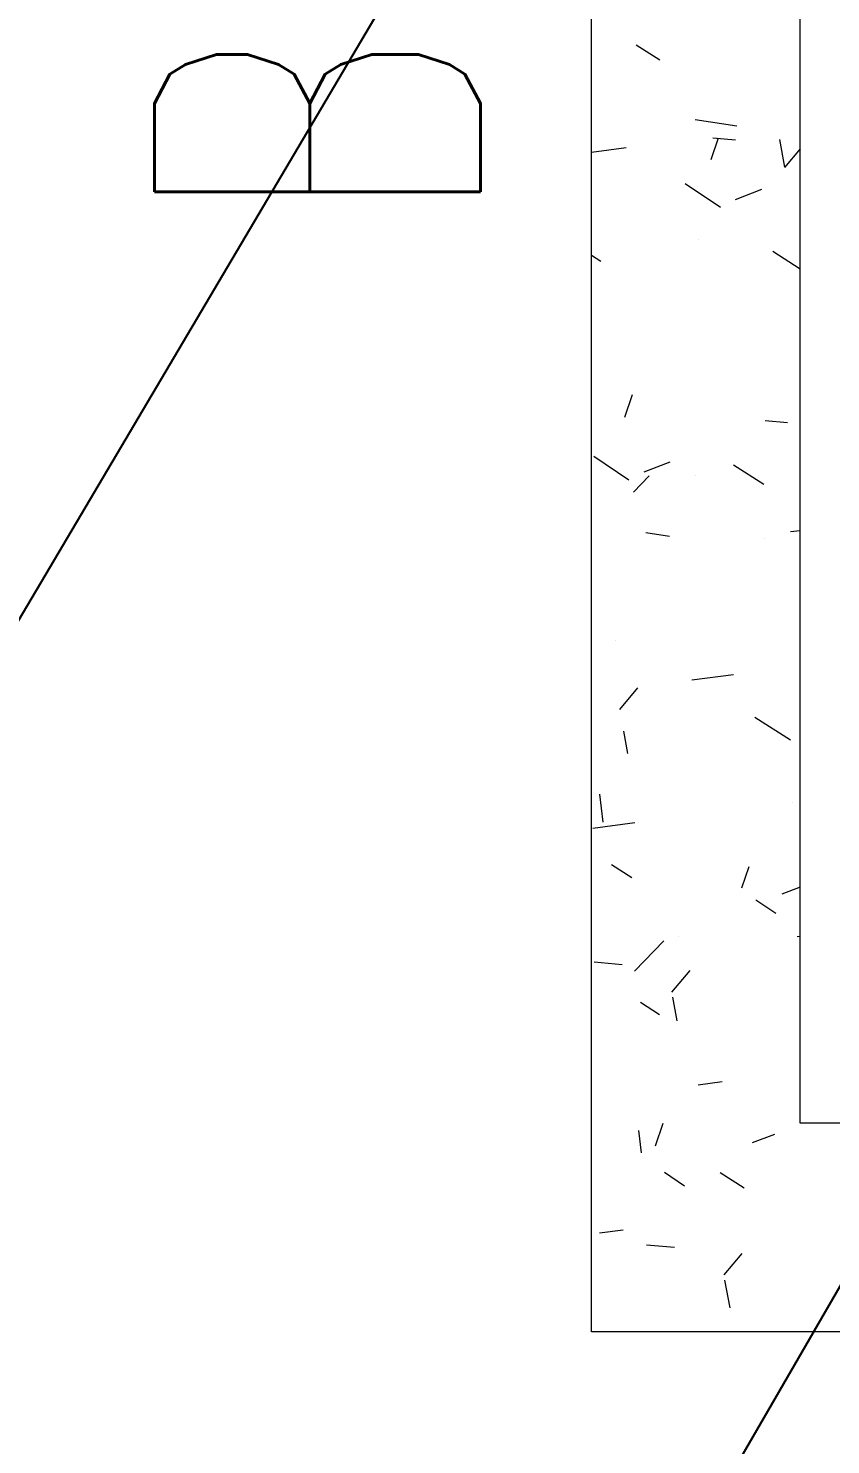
# Model space of a CAD drawing. Header units: inches. Extents: x 6 to 183294, y -48183 to 78918.
# Drawn here: x 113382 to 114151, y -16896 to -15539 of the extents above; entities that cross this region are included whole.
import ezdxf
from ezdxf.enums import TextEntityAlignment as Align

# ---------------------------------------------------------------- set-up
doc = ezdxf.new("R2010")
doc.units = ezdxf.units.IN
doc.header["$MEASUREMENT"] = 0
doc.layers.add('S-BEAM NO', color=3, linetype='Continuous')
doc.layers.add('S-COLUMN HATCH', color=8, linetype='Continuous')
doc.layers.add('Substation', color=7, linetype='Continuous', lineweight=0)
doc.styles.add('ROMANS', font='simplex.shx', dxfattribs={"width": 0.7})

# ---------------------------------------------------------------- blocks, each defined once
blk = doc.blocks.new('JHJ')
at = {"layer": 'S-COLUMN HATCH'}
h = blk.add_hatch(dxfattribs=at)
h.set_pattern_fill('ANSI31', color=8, scale=700, angle=180, style=0)
h.set_pattern_definition([(225, (-3787172.77, 1101831.04), (61.8718434, -61.8718434), [])])
h.paths.add_polyline_path([(80810.3, 27270.3), (80810.3, 27520.2), (83544.7, 27520.2), (83774.7, 27520.2), (86127.4, 27520.2), (86357.4, 27520.2), (88867.4, 27520.3), (89023.9, 27520.3, 0.005051), (89090.1, 27527.2, 0.368122), (92003.1, 30653.5), (92023.1, 31273.6), (92023.1, 30564.1), (92253, 30556, -0.016263), (92228.9, 30326, -0.348446), (89023.9, 27270.3), (83619, 27270.2), (83319, 27270.2), (80810.3, 27270.3)])
at = {"color": 8}
for p, q in [((81714.4, 30570.3, -391289.2), (79939.8, 27570.3, -391289.2)), ((82855.4, 30570.3, -391289.2), (81092.4, 27520.2, -391289.2))]:
    blk.add_line(p, q, dxfattribs=at)
at = {"layer": 'S-BEAM NO', "color": 8, "style": 'ROMANS', "width": 0.7}
blk.add_text('B86(INV.)', height=312.5, rotation=90, dxfattribs=at).set_placement((81352, 30535.3, 3906.8), align=Align.MIDDLE_CENTER)

msp = doc.modelspace()

# ---------------------------------------------------------------- linework, layer by layer
at = {"layer": 'Substation', "color": 8, "lineweight": 0}
for p, q in [((113921.601, -16788.01, -7.519), (113921.601, -13288.01, -7.519)), ((113987.006, -15569.97, -96710.223), (113964.235, -15555.463, -96710.223)), ((113921.601, -15592.274, -96710.223), (113921.601, -15592.274, -96710.223)), ((113921.601, -15592.274, -96710.223), (113921.601, -15592.274, -96710.223)), ((113921.601, -15592.274, -96710.223), (113921.601, -15592.274, -96710.223)), ((114121.601, -15602.672, -96710.223), (114121.601, -15602.672, -96710.223)), ((114121.601, -15602.672, -96710.223), (114121.601, -15602.672, -96710.223)), ((114121.601, -15602.672, -96710.223), (114121.601, -15602.672, -96710.223)), ((114121.601, -15602.672, -96710.223), (114121.601, -15602.672, -96710.223)), ((114121.601, -15602.672, -96710.223), (114121.601, -15602.672, -96710.223)), ((114121.601, -15602.672, -96710.223), (114121.601, -15602.672, -96710.223)), ((114121.601, -15602.672, -96710.223), (114121.601, -15602.672, -96710.223)), ((114121.601, -15602.672, -96710.223), (114121.601, -15602.672, -96710.223)), ((114121.601, -15602.672, -96710.223), (114121.601, -15602.672, -96710.223)), ((114060.757, -15633.287, -96710.223), (114020.736, -15627.08, -96710.223)), ((113921.601, -15642.612, -96710.223), (113921.601, -15642.612, -96710.223)), ((113921.601, -15642.612, -96710.223), (113921.601, -15642.612, -96710.223)), ((113921.601, -15642.612, -96710.223), (113921.601, -15642.612, -96710.223)), ((113921.601, -15642.612, -96710.223), (113921.601, -15642.612, -96710.223)), ((113921.601, -15642.612, -96710.223), (113921.601, -15642.612, -96710.223)), ((113921.601, -15642.612, -96710.223), (113921.601, -15642.612, -96710.223)), ((113921.601, -15642.612, -96710.223), (113921.601, -15642.612, -96710.223)), ((113921.601, -15642.612, -96710.223), (113921.601, -15642.612, -96710.223)), ((113921.601, -15642.612, -96710.223), (113921.601, -15642.612, -96710.223)), ((113921.601, -15647.824, -96710.223), (113921.601, -15647.824, -96710.223)), ((113921.601, -15647.824, -96710.223), (113921.601, -15647.824, -96710.223)), ((113921.601, -15647.824, -96710.223), (113921.601, -15647.824, -96710.223)), ((113954.704, -15654.003, -96710.223), (113921.601, -15658.361, -96710.223)), ((114042.873, -15644.784, -96710.223), (114036.002, -15665.262, -96710.223)), ((114059.399, -15646.512, -96710.223), (114037.881, -15644.629, -96710.223)), ((114101.605, -15645.776, -96710.223), (114106.503, -15672.328, -96710.223)), ((113921.601, -15658.361, -96710.223), (113921.601, -15658.361, -96710.223)), ((113921.601, -15658.361, -96710.223), (113921.601, -15658.361, -96710.223)), ((113921.601, -15658.361, -96710.223), (113921.601, -15658.361, -96710.223)), ((113921.601, -15658.361, -96710.223), (113921.601, -15658.361, -96710.223)), ((113921.601, -15658.361, -96710.223), (113921.601, -15658.361, -96710.223)), ((113921.601, -15658.361, -96710.223), (113921.601, -15658.361, -96710.223)), ((114121.601, -15654.962, -96710.223), (114106.597, -15672.843, -96710.223)), ((114044.996, -15711.077, -96710.223), (114011.42, -15688.43, -96710.223)), ((114084.296, -15693.914, -96710.223), (114059.09, -15703.59, -96710.223)), ((113921.601, -15708.757, -96710.223), (113921.601, -15708.757, -96710.223)), ((113921.601, -15708.757, -96710.223), (113921.601, -15708.757, -96710.223)), ((113921.601, -15708.757, -96710.223), (113921.601, -15708.757, -96710.223)), ((114024.086, -15741.735, -96710.223), (114024.086, -15741.735, -96710.223)), ((113930.565, -15762.633, -96710.223), (113921.601, -15756.922, -96710.223)), ((113921.601, -15756.922, -96710.223), (113921.601, -15756.922, -96710.223)), ((113921.601, -15756.922, -96710.223), (113921.601, -15756.922, -96710.223)), ((113921.601, -15756.922, -96710.223), (113921.601, -15756.922, -96710.223)), ((113921.601, -15756.922, -96710.223), (113921.601, -15756.922, -96710.223)), ((113921.601, -15756.922, -96710.223), (113921.601, -15756.922, -96710.223)), ((113921.601, -15756.922, -96710.223), (113921.601, -15756.922, -96710.223)), ((113921.601, -15756.922, -96710.223), (113921.601, -15756.922, -96710.223)), ((113921.601, -15756.922, -96710.223), (113921.601, -15756.922, -96710.223)), ((113921.601, -15756.922, -96710.223), (113921.601, -15756.922, -96710.223)), ((114121.601, -15770.026, -96710.223), (114095.415, -15753.344, -96710.223)), ((113921.601, -15787.881, -96710.223), (113921.601, -15787.881, -96710.223)), ((113921.601, -15787.881, -96710.223), (113921.601, -15787.881, -96710.223)), ((113921.601, -15787.881, -96710.223), (113921.601, -15787.881, -96710.223)), ((113921.601, -15787.881, -96710.223), (113921.601, -15787.881, -96710.223)), ((113921.601, -15787.881, -96710.223), (113921.601, -15787.881, -96710.223)), ((113921.601, -15787.881, -96710.223), (113921.601, -15787.881, -96710.223)), ((113921.601, -15825.24, -96710.223), (113921.601, -15825.24, -96710.223)), ((113921.601, -15825.24, -96710.223), (113921.601, -15825.24, -96710.223)), ((113921.601, -15825.24, -96710.223), (113921.601, -15825.24, -96710.223)), ((114121.601, -15831.09, -96710.223), (114121.601, -15831.09, -96710.223)), ((114121.601, -15831.09, -96710.223), (114121.601, -15831.09, -96710.223)), ((114121.601, -15831.09, -96710.223), (114121.601, -15831.09, -96710.223)), ((114121.601, -15831.09, -96710.223), (114121.601, -15831.09, -96710.223)), ((114121.601, -15831.09, -96710.223), (114121.601, -15831.09, -96710.223)), ((114121.601, -15831.09, -96710.223), (114121.601, -15831.09, -96710.223)), ((114121.601, -15831.09, -96710.223), (114121.601, -15831.09, -96710.223)), ((114121.601, -15831.09, -96710.223), (114121.601, -15831.09, -96710.223)), ((113921.601, -15871.232, -96710.223), (113921.601, -15871.232, -96710.223)), ((113921.601, -15871.232, -96710.223), (113921.601, -15871.232, -96710.223)), ((113921.601, -15871.232, -96710.223), (113921.601, -15871.232, -96710.223)), ((113921.601, -15871.232, -96710.223), (113921.601, -15871.232, -96710.223)), ((113921.601, -15871.232, -96710.223), (113921.601, -15871.232, -96710.223)), ((113921.601, -15871.232, -96710.223), (113921.601, -15871.232, -96710.223)), ((113921.601, -15871.232, -96710.223), (113921.601, -15871.232, -96710.223)), ((113921.601, -15871.232, -96710.223), (113921.601, -15871.232, -96710.223)), ((113921.601, -15871.232, -96710.223), (113921.601, -15871.232, -96710.223)), ((113921.601, -15876.243, -96710.223), (113921.601, -15876.243, -96710.223)), ((113921.601, -15876.243, -96710.223), (113921.601, -15876.243, -96710.223)), ((113921.601, -15876.243, -96710.223), (113921.601, -15876.243, -96710.223)), ((113921.601, -15876.243, -96710.223), (113921.601, -15876.243, -96710.223)), ((113960.419, -15890.52, -96710.223), (113953.12, -15912.274, -96710.223)), ((113921.601, -15917.401, -96710.223), (113921.601, -15917.401, -96710.223)), ((113921.601, -15917.401, -96710.223), (113921.601, -15917.401, -96710.223)), ((113921.601, -15917.401, -96710.223), (113921.601, -15917.401, -96710.223)), ((113921.601, -15917.401, -96710.223), (113921.601, -15917.401, -96710.223)), ((113921.601, -15917.401, -96710.223), (113921.601, -15917.401, -96710.223)), ((113921.601, -15917.401, -96710.223), (113921.601, -15917.401, -96710.223)), ((114109.35, -15917.301, -96710.223), (114087.832, -15915.419, -96710.223)), ((113921.601, -15941.723, -96710.223), (113921.601, -15941.723, -96710.223)), ((113921.601, -15941.723, -96710.223), (113921.601, -15941.723, -96710.223)), ((113921.601, -15941.723, -96710.223), (113921.601, -15941.723, -96710.223)), ((113957.402, -15972.131, -96710.223), (113923.826, -15949.484, -96710.223)), ((113996.703, -15954.968, -96710.223), (113971.496, -15964.644, -96710.223)), ((114086.74, -15976.437, -96710.223), (114057.711, -15957.944, -96710.223)), ((113976.761, -15967.952, -96710.223), (113961.807, -15983.538, -96710.223)), ((114021.167, -15967.478, -96710.223), (114021.167, -15967.478, -96710.223)), ((113921.601, -15985.542, -96710.223), (113921.601, -15985.542, -96710.223)), ((113921.601, -15985.542, -96710.223), (113921.601, -15985.542, -96710.223)), ((113921.601, -15985.542, -96710.223), (113921.601, -15985.542, -96710.223)), ((113921.601, -15985.542, -96710.223), (113921.601, -15985.542, -96710.223)), ((113921.601, -15985.542, -96710.223), (113921.601, -15985.542, -96710.223)), ((113921.601, -15985.542, -96710.223), (113921.601, -15985.542, -96710.223)), ((113921.601, -15985.542, -96710.223), (113921.601, -15985.542, -96710.223)), ((113921.601, -15985.542, -96710.223), (113921.601, -15985.542, -96710.223)), ((113921.601, -15985.542, -96710.223), (113921.601, -15985.542, -96710.223)), ((113996.384, -16026.171, -96710.223), (113973.708, -16022.654, -96710.223)), ((114087.522, -16028.282, -96710.223), (114087.522, -16028.282, -96710.223)), ((114121.601, -16020.59, -96710.223), (114112.278, -16021.818, -96710.223)), ((113921.601, -16046.921, -96710.223), (113921.601, -16046.921, -96710.223)), ((113921.601, -16046.921, -96710.223), (113921.601, -16046.921, -96710.223)), ((113921.601, -16046.921, -96710.223), (113921.601, -16046.921, -96710.223)), ((113921.601, -16046.921, -96710.223), (113921.601, -16046.921, -96710.223)), ((113921.601, -16046.921, -96710.223), (113921.601, -16046.921, -96710.223)), ((113921.601, -16046.921, -96710.223), (113921.601, -16046.921, -96710.223)), ((113921.601, -16058.205, -96710.223), (113921.601, -16058.205, -96710.223)), ((113921.601, -16058.205, -96710.223), (113921.601, -16058.205, -96710.223)), ((113921.601, -16058.205, -96710.223), (113921.601, -16058.205, -96710.223)), ((114121.601, -16059.509, -96710.223), (114121.601, -16059.509, -96710.223)), ((114121.601, -16059.509, -96710.223), (114121.601, -16059.509, -96710.223)), ((114121.601, -16059.509, -96710.223), (114121.601, -16059.509, -96710.223)), ((114121.601, -16059.509, -96710.223), (114121.601, -16059.509, -96710.223)), ((114121.601, -16059.509, -96710.223), (114121.601, -16059.509, -96710.223)), ((114121.601, -16059.509, -96710.223), (114121.601, -16059.509, -96710.223)), ((113921.601, -16099.852, -96710.223), (113921.601, -16099.852, -96710.223)), ((113921.601, -16099.852, -96710.223), (113921.601, -16099.852, -96710.223)), ((113921.601, -16099.852, -96710.223), (113921.601, -16099.852, -96710.223)), ((113921.601, -16099.852, -96710.223), (113921.601, -16099.852, -96710.223)), ((113921.601, -16099.852, -96710.223), (113921.601, -16099.852, -96710.223)), ((113921.601, -16099.852, -96710.223), (113921.601, -16099.852, -96710.223)), ((113921.601, -16099.852, -96710.223), (113921.601, -16099.852, -96710.223)), ((113921.601, -16099.852, -96710.223), (113921.601, -16099.852, -96710.223)), ((113921.601, -16099.852, -96710.223), (113921.601, -16099.852, -96710.223)), ((113921.601, -16104.662, -96710.223), (113921.601, -16104.662, -96710.223)), ((113921.601, -16104.662, -96710.223), (113921.601, -16104.662, -96710.223)), ((113921.601, -16104.662, -96710.223), (113921.601, -16104.662, -96710.223)), ((113921.601, -16104.662, -96710.223), (113921.601, -16104.662, -96710.223)), ((113921.601, -16104.662, -96710.223), (113921.601, -16104.662, -96710.223)), ((113921.601, -16104.662, -96710.223), (113921.601, -16104.662, -96710.223)), ((113944.593, -16125.73, -96710.223), (113944.593, -16125.73, -96710.223)), ((114057.726, -16158.52, -96710.223), (114017.573, -16163.806, -96710.223)), ((113921.601, -16174.688, -96710.223), (113921.601, -16174.688, -96710.223)), ((113921.601, -16174.688, -96710.223), (113921.601, -16174.688, -96710.223)), ((113921.601, -16174.688, -96710.223), (113921.601, -16174.688, -96710.223)), ((113921.601, -16176.441, -96710.223), (113921.601, -16176.441, -96710.223)), ((113921.601, -16176.441, -96710.223), (113921.601, -16176.441, -96710.223)), ((113921.601, -16176.441, -96710.223), (113921.601, -16176.441, -96710.223)), ((113921.601, -16176.441, -96710.223), (113921.601, -16176.441, -96710.223)), ((113921.601, -16176.441, -96710.223), (113921.601, -16176.441, -96710.223)), ((113921.601, -16176.441, -96710.223), (113921.601, -16176.441, -96710.223)), ((113965.64, -16171.147, -96710.223), (113948.285, -16191.83, -96710.223)), ((114112.276, -16221.325, -96710.223), (114078.119, -16199.565, -96710.223)), ((113921.601, -16214.162, -96710.223), (113921.601, -16214.162, -96710.223)), ((113921.601, -16214.162, -96710.223), (113921.601, -16214.162, -96710.223)), ((113921.601, -16214.162, -96710.223), (113921.601, -16214.162, -96710.223)), ((113921.601, -16214.162, -96710.223), (113921.601, -16214.162, -96710.223)), ((113921.601, -16214.162, -96710.223), (113921.601, -16214.162, -96710.223)), ((113921.601, -16214.162, -96710.223), (113921.601, -16214.162, -96710.223)), ((113921.601, -16214.162, -96710.223), (113921.601, -16214.162, -96710.223)), ((113921.601, -16214.162, -96710.223), (113921.601, -16214.162, -96710.223)), ((113921.601, -16214.162, -96710.223), (113921.601, -16214.162, -96710.223)), ((113952.116, -16212.599, -96710.223), (113956.035, -16233.841, -96710.223)), ((113929.147, -16273.069, -96710.223), (113932.267, -16299.888, -96710.223)), ((113921.601, -16291.171, -96710.223), (113921.601, -16291.171, -96710.223)), ((113921.601, -16291.171, -96710.223), (113921.601, -16291.171, -96710.223)), ((113921.601, -16291.171, -96710.223), (113921.601, -16291.171, -96710.223)), ((114113.666, -16280.657, -96710.223), (114113.666, -16280.657, -96710.223)), ((114121.601, -16287.928, -96710.223), (114121.601, -16287.928, -96710.223)), ((114121.601, -16287.928, -96710.223), (114121.601, -16287.928, -96710.223)), ((114121.601, -16287.928, -96710.223), (114121.601, -16287.928, -96710.223)), ((114121.601, -16287.928, -96710.223), (114121.601, -16287.928, -96710.223)), ((113963.021, -16300.508, -96710.223), (113922.868, -16305.794, -96710.223)), ((113921.601, -16305.961, -96710.223), (113921.601, -16305.961, -96710.223)), ((113921.601, -16305.961, -96710.223), (113921.601, -16305.961, -96710.223)), ((113921.601, -16305.961, -96710.223), (113921.601, -16305.961, -96710.223)), ((113921.601, -16305.961, -96710.223), (113921.601, -16305.961, -96710.223)), ((113921.601, -16305.961, -96710.223), (113921.601, -16305.961, -96710.223)), ((113921.601, -16305.961, -96710.223), (113921.601, -16305.961, -96710.223)), ((113921.601, -16328.472, -96710.223), (113921.601, -16328.472, -96710.223)), ((113921.601, -16328.472, -96710.223), (113921.601, -16328.472, -96710.223)), ((113921.601, -16328.472, -96710.223), (113921.601, -16328.472, -96710.223)), ((113921.601, -16328.472, -96710.223), (113921.601, -16328.472, -96710.223)), ((113921.601, -16328.472, -96710.223), (113921.601, -16328.472, -96710.223)), ((113921.601, -16328.472, -96710.223), (113921.601, -16328.472, -96710.223)), ((113921.601, -16328.472, -96710.223), (113921.601, -16328.472, -96710.223)), ((113921.601, -16328.472, -96710.223), (113921.601, -16328.472, -96710.223)), ((113921.601, -16328.472, -96710.223), (113921.601, -16328.472, -96710.223)), ((113921.601, -16333.081, -96710.223), (113921.601, -16333.081, -96710.223)), ((113921.601, -16333.081, -96710.223), (113921.601, -16333.081, -96710.223)), ((113921.601, -16333.081, -96710.223), (113921.601, -16333.081, -96710.223)), ((113921.601, -16333.081, -96710.223), (113921.601, -16333.081, -96710.223)), ((113921.601, -16333.081, -96710.223), (113921.601, -16333.081, -96710.223)), ((113921.601, -16333.081, -96710.223), (113921.601, -16333.081, -96710.223)), ((113921.601, -16333.081, -96710.223), (113921.601, -16333.081, -96710.223)), ((113921.601, -16333.081, -96710.223), (113921.601, -16333.081, -96710.223)), ((113960.159, -16353.035, -96710.223), (113940.806, -16340.706, -96710.223)), ((114072.239, -16342.632, -96710.223), (114065.368, -16363.11, -96710.223)), ((114121.601, -16361.884, -96710.223), (114103.831, -16368.705, -96710.223)), ((114098.091, -16387.163, -96710.223), (114079.067, -16374.332, -96710.223)), ((113921.601, -16407.654, -96710.223), (113921.601, -16407.654, -96710.223)), ((113921.601, -16407.654, -96710.223), (113921.601, -16407.654, -96710.223)), ((113921.601, -16407.654, -96710.223), (113921.601, -16407.654, -96710.223)), ((113990.871, -16413.259, -96710.223), (113962.831, -16442.483, -96710.223)), ((114005.109, -16409.602, -96710.223), (114005.109, -16409.602, -96710.223)), ((114121.601, -16409.151, -96710.223), (114118.568, -16409.55, -96710.223)), ((113921.601, -16435.481, -96710.223), (113921.601, -16435.481, -96710.223)), ((113921.601, -16435.481, -96710.223), (113921.601, -16435.481, -96710.223)), ((113921.601, -16435.481, -96710.223), (113921.601, -16435.481, -96710.223)), ((113921.601, -16435.481, -96710.223), (113921.601, -16435.481, -96710.223)), ((113921.601, -16435.481, -96710.223), (113921.601, -16435.481, -96710.223)), ((113921.601, -16435.481, -96710.223), (113921.601, -16435.481, -96710.223)), ((113951.037, -16436.289, -96710.223), (113924.14, -16433.936, -96710.223)), ((113921.601, -16442.781, -96710.223), (113921.601, -16442.781, -96710.223)), ((113921.601, -16442.781, -96710.223), (113921.601, -16442.781, -96710.223)), ((113921.601, -16442.781, -96710.223), (113921.601, -16442.781, -96710.223)), ((113921.601, -16442.781, -96710.223), (113921.601, -16442.781, -96710.223)), ((113921.601, -16442.781, -96710.223), (113921.601, -16442.781, -96710.223)), ((113921.601, -16442.781, -96710.223), (113921.601, -16442.781, -96710.223)), ((113921.601, -16442.781, -96710.223), (113921.601, -16442.781, -96710.223)), ((113921.601, -16442.781, -96710.223), (113921.601, -16442.781, -96710.223)), ((113921.601, -16442.781, -96710.223), (113921.601, -16442.781, -96710.223)), ((114015.59, -16441.936, -96710.223), (113998.235, -16462.62, -96710.223)), ((113999.136, -16467.499, -96710.223), (114003.298, -16490.064, -96710.223)), ((113986.59, -16484.184, -96710.223), (113968.372, -16472.578, -96710.223)), ((114121.601, -16516.347, -96710.223), (114121.601, -16516.347, -96710.223)), ((114121.601, -16516.347, -96710.223), (114121.601, -16516.347, -96710.223)), ((114121.601, -16516.347, -96710.223), (114121.601, -16516.347, -96710.223)), ((113921.601, -16524.137, -96710.223), (113921.601, -16524.137, -96710.223)), ((113921.601, -16524.137, -96710.223), (113921.601, -16524.137, -96710.223)), ((113921.601, -16524.137, -96710.223), (113921.601, -16524.137, -96710.223)), ((114046.613, -16548.543, -96710.223), (114023.863, -16551.538, -96710.223)), ((113921.601, -16557.091, -96710.223), (113921.601, -16557.091, -96710.223)), ((113921.601, -16557.091, -96710.223), (113921.601, -16557.091, -96710.223)), ((113921.601, -16557.091, -96710.223), (113921.601, -16557.091, -96710.223)), ((113921.601, -16557.091, -96710.223), (113921.601, -16557.091, -96710.223)), ((113921.601, -16557.091, -96710.223), (113921.601, -16557.091, -96710.223)), ((113921.601, -16557.091, -96710.223), (113921.601, -16557.091, -96710.223)), ((113921.601, -16557.091, -96710.223), (113921.601, -16557.091, -96710.223)), ((113921.601, -16557.091, -96710.223), (113921.601, -16557.091, -96710.223)), ((113921.601, -16557.091, -96710.223), (113921.601, -16557.091, -96710.223)), ((113921.601, -16561.499, -96710.223), (113921.601, -16561.499, -96710.223)), ((113921.601, -16561.499, -96710.223), (113921.601, -16561.499, -96710.223)), ((113921.601, -16561.499, -96710.223), (113921.601, -16561.499, -96710.223)), ((113921.601, -16561.499, -96710.223), (113921.601, -16561.499, -96710.223)), ((113921.601, -16561.499, -96710.223), (113921.601, -16561.499, -96710.223)), ((113921.601, -16561.499, -96710.223), (113921.601, -16561.499, -96710.223)), ((113921.601, -16561.499, -96710.223), (113921.601, -16561.499, -96710.223)), ((113921.601, -16561.499, -96710.223), (113921.601, -16561.499, -96710.223)), ((113921.601, -16561.499, -96710.223), (113921.601, -16561.499, -96710.223)), ((113921.601, -16565.001, -96710.223), (113921.601, -16565.001, -96710.223)), ((113921.601, -16565.001, -96710.223), (113921.601, -16565.001, -96710.223)), ((113921.601, -16565.001, -96710.223), (113921.601, -16565.001, -96710.223)), ((113921.601, -16565.001, -96710.223), (113921.601, -16565.001, -96710.223)), ((113921.601, -16565.001, -96710.223), (113921.601, -16565.001, -96710.223)), ((113921.601, -16565.001, -96710.223), (113921.601, -16565.001, -96710.223)), ((113989.785, -16588.368, -96710.223), (113982.486, -16610.123, -96710.223)), ((114149.564, -16588.01, -96710.223), (114149.564, -16588.01, -96710.223)), ((114149.564, -16588.01, -96710.223), (114149.564, -16588.01, -96710.223)), ((114149.564, -16588.01, -96710.223), (114149.564, -16588.01, -96710.223)), ((114149.564, -16588.01, -96710.223), (114149.564, -16588.01, -96710.223)), ((114149.564, -16588.01, -96710.223), (114149.564, -16588.01, -96710.223)), ((114149.564, -16588.01, -96710.223), (114149.564, -16588.01, -96710.223)), ((114149.564, -16588.01, -96710.223), (114149.564, -16588.01, -96710.223)), ((114149.564, -16588.01, -96710.223), (114149.564, -16588.01, -96710.223)), ((114149.564, -16588.01, -96710.223), (114149.564, -16588.01, -96710.223)), ((113966.586, -16594.898, -96710.223), (113969.082, -16616.353, -96710.223)), ((114096.898, -16598.796, -96710.223), (114075.476, -16607.02, -96710.223)), ((113971.003, -16606.768, -96710.223), (113971.003, -16606.768, -96710.223)), ((113921.601, -16640.619, -96710.223), (113921.601, -16640.619, -96710.223)), ((113921.601, -16640.619, -96710.223), (113921.601, -16640.619, -96710.223)), ((113921.601, -16640.619, -96710.223), (113921.601, -16640.619, -96710.223)), ((114010.497, -16648.217, -96710.223), (113991.473, -16635.386, -96710.223)), ((114067.672, -16650.149, -96710.223), (114044.901, -16635.642, -96710.223)), ((113921.601, -16694.521, -96710.223), (113921.601, -16694.521, -96710.223)), ((113921.601, -16694.521, -96710.223), (113921.601, -16694.521, -96710.223)), ((113921.601, -16694.521, -96710.223), (113921.601, -16694.521, -96710.223)), ((113921.601, -16694.521, -96710.223), (113921.601, -16694.521, -96710.223)), ((113921.601, -16694.521, -96710.223), (113921.601, -16694.521, -96710.223)), ((113921.601, -16694.521, -96710.223), (113921.601, -16694.521, -96710.223)), ((113951.908, -16690.531, -96710.223), (113929.158, -16693.526, -96710.223)), ((114000.988, -16707.078, -96710.223), (113974.09, -16704.725, -96710.223)), ((114065.541, -16712.726, -96710.223), (114048.186, -16733.409, -96710.223)), ((114049.086, -16738.288, -96710.223), (114053.984, -16764.84, -96710.223)), ((113921.601, -16757.102, -96710.223), (113921.601, -16757.102, -96710.223)), ((113921.601, -16757.102, -96710.223), (113921.601, -16757.102, -96710.223)), ((113921.601, -16757.102, -96710.223), (113921.601, -16757.102, -96710.223)), ((114148.834, -16769.72, -96710.223), (114148.834, -16769.72, -96710.223)), ((115321.601, -16788.01, -7.519), (113921.601, -16788.01, -7.519)), ((113925.21, -16788.01, -96710.223), (113925.21, -16788.01, -96710.223)), ((113925.21, -16788.01, -96710.223), (113925.21, -16788.01, -96710.223)), ((113925.21, -16788.01, -96710.223), (113925.21, -16788.01, -96710.223)), ((113925.21, -16788.01, -96710.223), (113925.21, -16788.01, -96710.223)), ((113925.21, -16788.01, -96710.223), (113925.21, -16788.01, -96710.223)), ((113925.21, -16788.01, -96710.223), (113925.21, -16788.01, -96710.223)), ((113925.21, -16788.01, -96710.223), (113925.21, -16788.01, -96710.223)), ((113925.21, -16788.01, -96710.223), (113925.21, -16788.01, -96710.223)), ((113925.21, -16788.01, -96710.223), (113925.21, -16788.01, -96710.223)), ((114033.124, -16788.01, -96710.223), (114033.124, -16788.01, -96710.223)), ((114033.124, -16788.01, -96710.223), (114033.124, -16788.01, -96710.223)), ((114033.124, -16788.01, -96710.223), (114033.124, -16788.01, -96710.223)), ((114104.64, -16788.01, -96710.223), (114104.64, -16788.01, -96710.223)), ((114104.64, -16788.01, -96710.223), (114104.64, -16788.01, -96710.223)), ((114104.64, -16788.01, -96710.223), (114104.64, -16788.01, -96710.223)), ((114104.64, -16788.01, -96710.223), (114104.64, -16788.01, -96710.223)), ((114104.64, -16788.01, -96710.223), (114104.64, -16788.01, -96710.223)), ((114104.64, -16788.01, -96710.223), (114104.64, -16788.01, -96710.223)), ((114104.64, -16788.01, -96710.223), (114104.64, -16788.01, -96710.223)), ((114104.64, -16788.01, -96710.223), (114104.64, -16788.01, -96710.223)), ((114104.64, -16788.01, -96710.223), (114104.64, -16788.01, -96710.223))]:
    msp.add_line(p, q, dxfattribs=at)
at = {"layer": 'Substation', "color": 6, "linetype": 'Continuous', "lineweight": 0, "ltscale": 50}
for p, q in [((114121.601, -16588.01, -7.519), (114121.601, -13488.01, -7.519)), ((115121.601, -16588.01, -7.519), (114121.601, -16588.01, -7.519))]:
    msp.add_line(p, q, dxfattribs=at)

# ---------------------------------------------------------------- block references
msp.add_blockref('JHJ', (32306.871, -45579.647, -201512.329))

doc.saveas('drawing.dxf')
